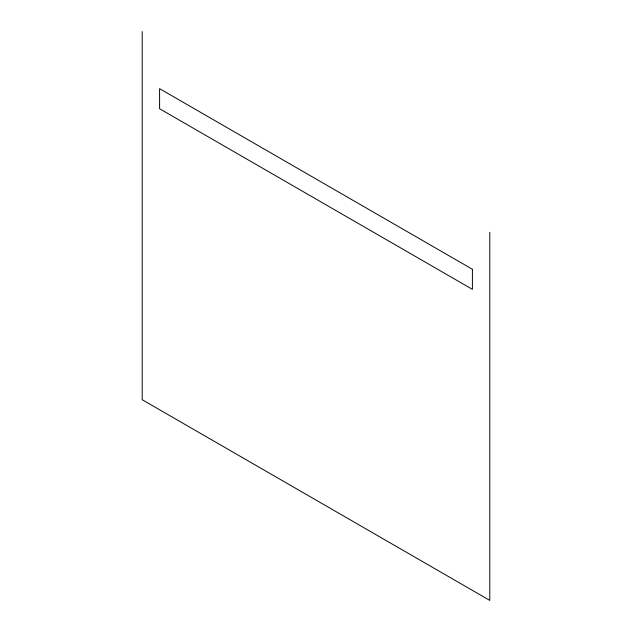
<?xml version="1.0" encoding="UTF-8"?>
<svg xmlns="http://www.w3.org/2000/svg" width="632" height="632" viewBox="0 0 632 632"><rect width="100%" height="100%" fill="white"/><g stroke="black" fill="none" stroke-linecap="round" stroke-linejoin="round"><path stroke-width="0.95" d="M489.792 232.276L489.792 600.4L142.208 399.724L142.208 31.6M472.412 269.279L159.588 88.67L159.588 108.736L472.412 289.345L472.412 269.279"/></g></svg>
